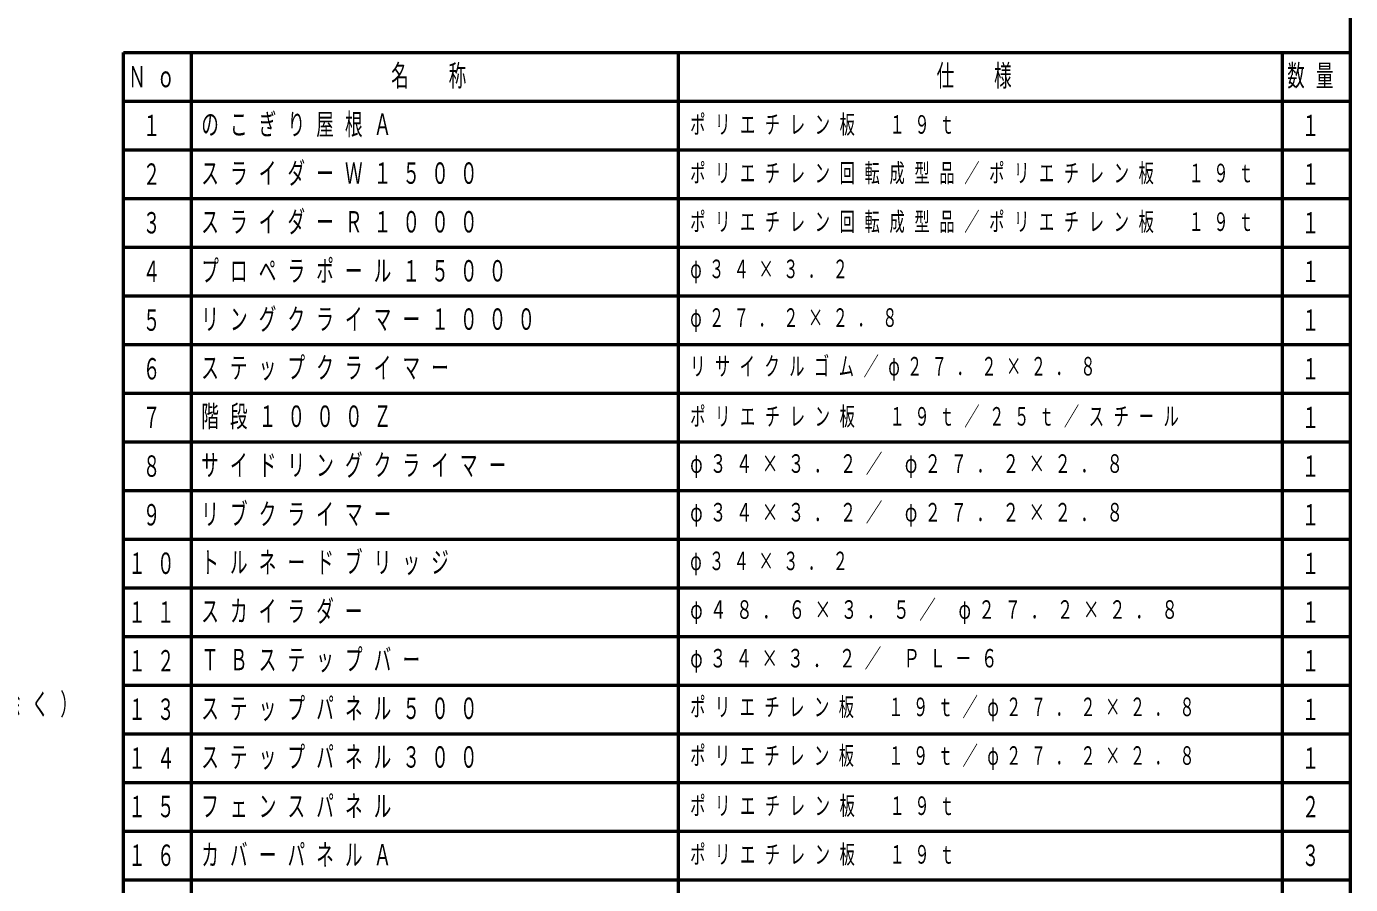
# Model space of a CAD drawing. Units: millimetres on the paper. Extents: x -552 to 0, y -594 to 267.
# Drawn here: x -135.9 to 0, y 50.5 to 138.7 of the extents above; entities that cross this region are included whole.
import ezdxf
from ezdxf.enums import TextEntityAlignment as Align

# ---------------------------------------------------------------- set-up
doc = ezdxf.new("R2010")
doc.units = ezdxf.units.MM
doc.layers.add('LY_1', color=7, linetype='Continuous', lineweight=25)
doc.styles.add('ＭＳ ゴシック', font='')
doc.styles.get('ＭＳ ゴシック').set_extended_font_data('MS Gothic')

msp = doc.modelspace()

# ---------------------------------------------------------------- linework, layer by layer
at = {"layer": 'LY_1', "lineweight": 50}
msp.add_line((0, 0), (0, 267), dxfattribs=at)
at = {"layer": 'LY_1', "color": 140, "lineweight": 50}
for p, q in [((-126, 21), (-126, 136)), ((-126, 136), (0, 136)), ((-119, 21), (-119, 136)), ((-69, 21), (-69, 136)), ((-7, 21), (-7, 136)), ((0, 51), (0, 136)), ((-126, 131), (0, 131)), ((-126, 126), (0, 126)), ((-126, 121), (0, 121)), ((-126, 116), (0, 116)), ((-126, 111), (0, 111)), ((-126, 106), (0, 106)), ((-126, 101), (0, 101)), ((-126, 96), (0, 96)), ((-126, 91), (0, 91)), ((-126, 86), (0, 86)), ((-126, 81), (0, 81)), ((-126, 76), (0, 76)), ((-126, 71), (0, 71)), ((-126, 66), (0, 66)), ((-126, 61), (0, 61)), ((-126, 56), (0, 56)), ((-126, 51), (0, 51))]:
    msp.add_line(p, q, dxfattribs=at)

# ---------------------------------------------------------------- texts
at = {"layer": 'LY_1', "style": 'ＭＳ ゴシック', "width": 0.6}
for s, p in [('１', (-124, 128.5)), ('１', (-5, 128.5)), ('２', (-124, 123.5)), ('１', (-5, 123.5)), ('３', (-124, 118.5)), ('１', (-5, 118.5)), ('４', (-124, 113.5)), ('１', (-5, 113.5)), ('５', (-124, 108.5)), ('１', (-5, 108.5)), ('６', (-124, 103.5)), ('１', (-5, 103.5)), ('７', (-124, 98.5)), ('１', (-5, 98.5)), ('８', (-124, 93.5)), ('１', (-5, 93.5)), ('９', (-124, 88.5)), ('１', (-5, 88.5)), ('１', (-5, 83.5)), ('１', (-5, 78.5)), ('１', (-5, 73.5)), ('１', (-5, 68.5)), ('１', (-5, 63.5)), ('２', (-5, 58.5)), ('３', (-5, 53.5))]:
    msp.add_text(s, height=2.199, dxfattribs=at).set_placement(p, align=Align.MIDDLE_LEFT)
at = {"layer": 'LY_1', "style": 'ＭＳ ゴシック'}
for s, insert, char_height, attachment_point in [('\\T1.64;\\W0.6;Ｎｏ', (-125.5, 133.5), 2.199, 4), ('\\T1.64;\\W0.6;名\u3000称', (-98.5, 133.5), 2.199, 4), ('\\T1.64;\\W0.6;仕\u3000様', (-42.5, 133.5), 2.199, 4), ('\\T1.64;\\W0.6;数量', (-6.5, 133.5), 2.199, 4), ('\\T1.64;\\W0.6;のこぎり屋根Ａ', (-118, 128.5), 2.199, 4), ('\\T1.64;\\W0.6;ポリエチレン板\u3000１９ｔ', (-67.8, 128.5), 1.906, 4), ('\\T1.64;\\W0.6;スライダーＷ１５００', (-118, 123.5), 2.199, 4), ('\\T1.64;\\W0.6;ポリエチレン回転成型品／ポリエチレン板\u3000１９ｔ', (-67.8, 123.5), 1.906, 4), ('\\T1.64;\\W0.6;スライダーＲ１０００', (-118, 118.5), 2.199, 4), ('\\T1.64;\\W0.6;ポリエチレン回転成型品／ポリエチレン板\u3000１９ｔ', (-67.8, 118.5), 1.906, 4), ('\\T1.64;\\W0.6;プロペラポール１５００', (-118, 113.5), 2.199, 4), ('\\T1.63;\\W0.6;φ３４×３．２', (-67.8, 113.5), 1.906, 4), ('\\T1.64;\\W0.6;リングクライマー１０００', (-118, 108.5), 2.199, 4), ('\\T1.63;\\W0.6;φ２７．２×２．８', (-67.8, 108.5), 1.906, 4), ('\\T1.64;\\W0.6;ステップクライマー', (-118, 103.5), 2.199, 4), ('\\T1.63;\\W0.6;リサイクルゴム／φ２７．２×２．８', (-67.8, 103.5), 1.906, 4), ('\\T1.64;\\W0.6;階段１０００Ｚ', (-118, 98.5), 2.199, 4), ('\\T1.64;\\W0.6;ポリエチレン板\u3000１９ｔ／２５ｔ／スチール', (-67.8, 98.5), 1.906, 4), ('\\T1.64;\\W0.6;サイドリングクライマー', (-118, 93.5), 2.199, 4), ('\\T1.58;\\W0.65;φ３４×３．２／\\~φ２７．２×２．８', (-67.8, 93.5), 1.906, 4), ('\\T1.64;\\W0.6;リブクライマー', (-118, 88.5), 2.199, 4), ('\\T1.58;\\W0.65;φ３４×３．２／\\~φ２７．２×２．８', (-67.8, 88.5), 1.906, 4), ('\\T1.64;\\W0.6;１０', (-125.5, 83.5), 2.199, 4), ('\\T1.64;\\W0.6;トルネードブリッジ', (-118, 83.5), 2.199, 4), ('\\T1.63;\\W0.6;φ３４×３．２', (-67.8, 83.5), 1.906, 4), ('\\T1.64;\\W0.6;１１', (-125.5, 78.5), 2.199, 4), ('\\T1.64;\\W0.6;スカイラダー', (-118, 78.5), 2.199, 4), ('\\T1.59;\\W0.65;φ４８．６×３．５／\\~φ２７．２×２．８', (-67.8, 78.5), 1.906, 4), ('\\T1.64;\\W0.6;ＴＢステップバー', (-118, 73.5), 2.199, 4), ('\\T1.57;\\W0.65;φ３４×３．２／\\~ＰＬ－６', (-67.8, 73.5), 1.906, 4), ('\\T1.64;\\W0.6;１２', (-125.5, 73.5), 2.199, 4), ('\\T1.64;\\W0.6;鋼材は、電気亜鉛メッキ処理の上、ポリエステル樹脂粉体塗装仕上げとする。（ポストを除く）', (-256.437, 67.645), 2.199, 7), ('\\T1.64;\\W0.6;１３', (-125.5, 68.5), 2.199, 4), ('\\T1.64;\\W0.6;ステップパネル５００', (-118, 68.5), 2.199, 4), ('\\T1.63;\\W0.6;ポリエチレン板\u3000１９ｔ／φ２７．２×２．８', (-67.8, 68.5), 1.906, 4), ('\\T1.64;\\W0.6;１４', (-125.5, 63.5), 2.199, 4), ('\\T1.64;\\W0.6;ステップパネル３００', (-118, 63.5), 2.199, 4), ('\\T1.63;\\W0.6;ポリエチレン板\u3000１９ｔ／φ２７．２×２．８', (-67.8, 63.5), 1.906, 4), ('\\T1.64;\\W0.6;フェンスパネル', (-118, 58.5), 2.199, 4), ('\\T1.64;\\W0.6;ポリエチレン板\u3000１９ｔ', (-67.8, 58.5), 1.906, 4), ('\\T1.64;\\W0.6;１５', (-125.5, 58.5), 2.199, 4), ('\\T1.64;\\W0.6;１６', (-125.5, 53.5), 2.199, 4), ('\\T1.64;\\W0.6;カバーパネルＡ', (-118, 53.5), 2.199, 4), ('\\T1.64;\\W0.6;ポリエチレン板\u3000１９ｔ', (-67.8, 53.5), 1.906, 4)]:
    msp.add_mtext(s, dxfattribs=dict(at, insert=insert, char_height=char_height, attachment_point=attachment_point))

doc.saveas('drawing.dxf')
